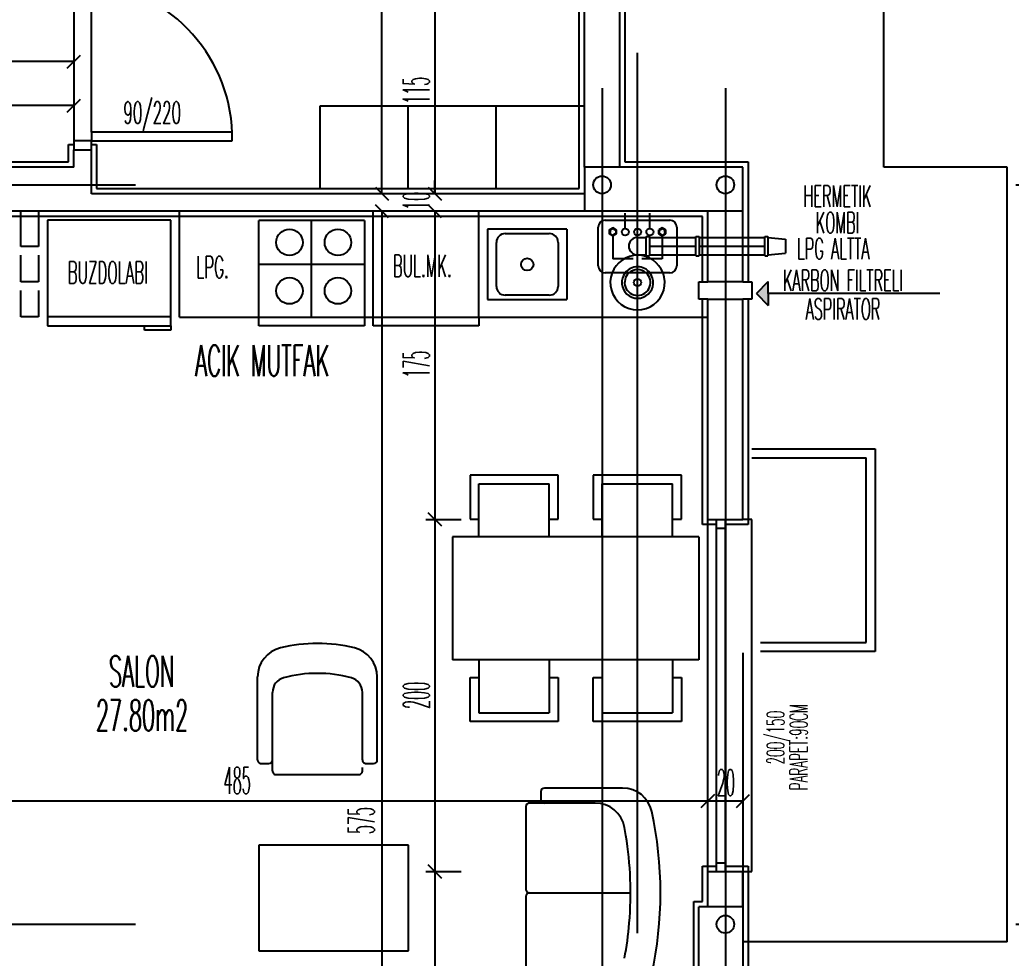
# Model space of a CAD drawing. Extents: x 78 to 306, y -397 to 18.
# Drawn here: x 272.169 to 272.2816, y -396.6994 to -396.5928 of the extents above; entities that cross this region are included whole.
import ezdxf
from ezdxf.enums import TextEntityAlignment as Align

# ---------------------------------------------------------------- set-up
doc = ezdxf.new("R2010")
doc.units = 0
doc.header["$LTSCALE"] = 0.5
doc.header["$MEASUREMENT"] = 0
for name, pattern in [('DASHDOT2', [0.5, 0.25, -0.125, 0, -0.125]), ('DASHED', [0.75, 0.5, -0.25]), ('DOT2', [0.125, 0, -0.125])]:
    doc.linetypes.add(name, pattern=pattern)
doc.layers.get('0').update_dxf_attribs({"linetype": 'CONTINUOUS'})
for name, color, linetype in [('AKS', 5, 'DASHDOT2'), ('ASHADE', 7, 'CONTINUOUS'), ('DUVAR', 6, 'CONTINUOUS'), ('INS.YAKL.', 30, 'CONTINUOUS'), ('IZDUSUM', 2, 'DOT2'), ('KAPI', 1, 'CONTINUOUS'), ('KOLON', 4, 'CONTINUOUS'), ('MERDIVEN', 3, 'CONTINUOUS'), ('OLCU', 31, 'CONTINUOUS'), ('SIVA', 7, 'CONTINUOUS'), ('TARAMA', 8, 'CONTINUOUS'), ('TEFRIS', 11, 'CONTINUOUS')]:
    doc.layers.add(name, color=color, linetype=linetype)
doc.styles.add('ICMEKAN', font='romans.shx', dxfattribs={"width": 0.55, "height": 0.2})
doc.styles.add('OLCU', font='romans.shx', dxfattribs={"width": 0.6, "height": 0.125})
doc.styles.add('OLCUIC', font='ROMANS.SHX', dxfattribs={"width": 0.4, "height": 0.15})

msp = doc.modelspace()

# ---------------------------------------------------------------- hatches: boundary and pattern name
at = {"layer": 'KAPI', "ltscale": 1.4}
msp.add_hatch(color=256, dxfattribs=at).paths.add_polyline_path([(272.2540085187509, -396.6252483122105), (272.2540085187509, -396.6238904243426), (272.2540085187509, -396.6225325364748), (272.2526786918218, -396.6238904243426)])

# ---------------------------------------------------------------- linework, layer by layer
at = {"color": 0, "linetype": 'ByBlock'}
for p, q in [((272.174393941935, -396.5983098737721), (272.175893941935, -396.5968098737721)), ((272.174393941935, -396.6033098737721), (272.175893941935, -396.6018098737721)), ((272.209393941935, -396.6118098737721), (272.210893941935, -396.6133098737721)), ((272.215393941935, -396.6118098737721), (272.216893941935, -396.6133098737721)), ((272.215393941935, -396.6118098737721), (272.216893941935, -396.6133098737721)), ((272.210893941935, -396.6153098737721), (272.209393941935, -396.6138098737721)), ((272.216893941935, -396.6153098737721), (272.215393941935, -396.6138098737721)), ((272.216893941935, -396.6153098737721), (272.215393941935, -396.6138098737721)), ((272.216893941935, -396.6503098737721), (272.215393941935, -396.6488098737721)), ((272.215393941935, -396.6488098737721), (272.216893941935, -396.6503098737721)), ((272.246393941935, -396.6823098737721), (272.247893941935, -396.6808098737721)), ((272.247893941935, -396.6808098737721), (272.246393941935, -396.6823098737721)), ((272.250393941935, -396.6823098737721), (272.251893941935, -396.6808098737721)), ((272.216893941935, -396.6903098737721), (272.215393941935, -396.6888098737721)), ((272.215393941935, -396.6888098737721), (272.216893941935, -396.6903098737721))]:
    msp.add_line(p, q, dxfattribs=at)
at = {"layer": 'AKS'}
for p, q in [((272.2391439419351, -396.3715598737721), (272.2391439419351, -396.8395598737721)), ((272.2351439419351, -396.3755598737721), (272.2351439419351, -396.8355598737721)), ((272.2491439419351, -396.3755598737721), (272.2491439419351, -396.8355598737721)), ((272.0571439419351, -396.6115598737721), (272.3531439419343, -396.6115598737721)), ((272.0571439419351, -396.6955598737721), (272.3531439419343, -396.6955598737721))]:
    msp.add_line(p, q, dxfattribs=at)
at = {"layer": 'ASHADE'}
for centre in [(272.2351439419351, -396.6115598737721), (272.2491439419351, -396.6115598737721), (272.2491439419351, -396.6955598737721)]:
    msp.add_circle(centre, 0.0009999999999999432, dxfattribs=at)
at = {"layer": 'DUVAR'}
for p, q in [((272.2331439419345, -396.6095598737721), (272.2331439419347, -396.5895598737753)), ((272.2371439419346, -396.6095598737721), (272.2371439419347, -396.5895598737753)), ((272.1751439419351, -396.6095598737759), (272.1751439419351, -396.6075598737754)), ((272.1751439419353, -396.6075598737754), (272.1771439419351, -396.6075598737759)), ((272.1771439419351, -396.6125598737759), (272.1771439419351, -396.6075598737759)), ((272.1751439419351, -396.6095598737759), (272.1601439419351, -396.6095598737759)), ((272.2331439419353, -396.6125598737758), (272.1771439419351, -396.6125598737759)), ((272.2331439419353, -396.614559873776), (272.1601439419351, -396.6145598737758)), ((272.2471439419346, -396.6225598737721), (272.2471439419346, -396.6145598737721)), ((272.2511439419346, -396.6225598737721), (272.2511439419346, -396.6145598737721)), ((272.2471439419346, -396.6495598737743), (272.2471439419346, -396.6245598737721)), ((272.2511439419346, -396.6495598737743), (272.2511439419346, -396.6245598737721)), ((272.2471439419346, -396.6495598737743), (272.2511439419346, -396.6495598737743)), ((272.2471439419346, -396.6935598737762), (272.2471439419346, -396.689559873774)), ((272.2471439419346, -396.689559873774), (272.2511439419346, -396.689559873774)), ((272.2511439419346, -396.6935598737762), (272.2511439419346, -396.689559873774))]:
    msp.add_line(p, q, dxfattribs=at)
at = {"layer": 'INS.YAKL.', "linetype": 'DASHED', "ltscale": 0.5}
msp.add_line((272.2511439419359, -396.4397362132731), (272.2511439419335, -396.8975935022804), dxfattribs=at)
at = {"layer": 'IZDUSUM', "ltscale": 0.6}
for p, q in [((272.2671439419346, -396.6095598737757), (272.2671439419345, -396.4715598737766)), ((272.2811439419345, -396.6095598737757), (272.2671439419346, -396.6095598737757)), ((272.2811439419345, -396.6975598737761), (272.2811439419345, -396.6095598737757)), ((272.2091439419325, -396.6265896821254), (272.2091439419325, -396.6145896821254)), ((272.2211439419325, -396.6265896821254), (272.2211439419325, -396.6145896821254)), ((272.2811439419345, -396.6975598737761), (272.2511439419353, -396.6975598737761))]:
    msp.add_line(p, q, dxfattribs=at)
at = {"layer": 'KAPI', "ltscale": 1.4}
for p, q in [((272.1751439419359, -396.5885598737752), (272.1751439419359, -396.6065598737753)), ((272.1771439419358, -396.6055598737752), (272.1771439419357, -396.5885598737753)), ((272.246143941935, -396.6245598737721), (272.246143941935, -396.6225598737721)), ((272.246143941935, -396.6225598737721), (272.247143941935, -396.6225598737721)), ((272.251143941935, -396.6225598737721), (272.252143941935, -396.6225598737721)), ((272.252143941935, -396.6225598737721), (272.252143941935, -396.6245598737721)), ((272.2526786918218, -396.6238904243426), (272.2540085187509, -396.6225325364748)), ((272.2540085187509, -396.6238904243426), (272.2540085187509, -396.6225325364748)), ((272.247143941935, -396.6245598737721), (272.246143941935, -396.6245598737721)), ((272.252143941935, -396.6245598737721), (272.251143941935, -396.6245598737721)), ((272.2526786918218, -396.6238904243426), (272.2540085187509, -396.6252483122105)), ((272.2735183065591, -396.6238904243426), (272.2540085187509, -396.6238904243426)), ((272.2540085187509, -396.6238904243426), (272.2540085187509, -396.6252483122105))]:
    msp.add_line(p, q, dxfattribs=at)
at = {"layer": 'KAPI'}
for p, q in [((272.1931439419358, -396.6055598737752), (272.1771439419358, -396.6055598737752)), ((272.1771439419358, -396.6055598737752), (272.1771439419358, -396.6065598737753)), ((272.1771439419358, -396.6065598737753), (272.1751439419359, -396.6065598737753)), ((272.1751439419359, -396.6065598737753), (272.1751439419359, -396.6075598737751)), ((272.1771439419358, -396.6065598737753), (272.1931439419358, -396.6065598737753)), ((272.1771439419358, -396.6075598737751), (272.1771439419358, -396.6065598737753)), ((272.251143941935, -396.6225598737721), (272.247143941935, -396.6225598737721)), ((272.247143941935, -396.6245598737721), (272.251143941935, -396.6245598737721)), ((272.2471439419346, -396.689559873774), (272.2471439419346, -396.6495598737743)), ((272.2481439419346, -396.689559873774), (272.2481439419346, -396.6495598737743)), ((272.2491439419347, -396.689559873774), (272.2491439419347, -396.6495598737743)), ((272.2521439419344, -396.6495598737743), (272.2511439419346, -396.6495598737743)), ((272.2521439419344, -396.689559873774), (272.2521439419344, -396.6495598737743)), ((272.2481439419346, -396.6505598737743), (272.2491439419347, -396.6505598737743)), ((272.2481439419346, -396.6885598737742), (272.2491439419347, -396.6885598737742)), ((272.2511439419346, -396.689559873774), (272.2521439419344, -396.689559873774))]:
    msp.add_line(p, q, dxfattribs=at)
msp.add_arc((272.1753323190387, -396.6062813163504), 0.01781380095500225, 359.1040196675771, 84.16305900557327, dxfattribs=at)
at = {"layer": 'KOLON'}
for p, q in [((272.2511439419351, -396.6095598737813), (272.2331439419351, -396.6095598737813)), ((272.2331439419351, -396.6095598737813), (272.2331439419351, -396.6145598737813)), ((272.2511439419351, -396.6145598737813), (272.2511439419351, -396.6095598737813)), ((272.2511439419351, -396.6145598737813), (272.2331439419351, -396.6145598737813)), ((272.2461439419382, -396.7275598737813), (272.2461439419371, -396.6935598737854)), ((272.2511439419351, -396.6935598737813), (272.2461439419351, -396.6935598737813)), ((272.2511439419351, -396.6935598737813), (272.2511439419351, -396.7275598737813))]:
    msp.add_line(p, q, dxfattribs=at)
at = {"layer": 'MERDIVEN'}
for p, q in [((272.1691439419345, -396.6185598737721), (272.1691439419345, -396.6145598737721)), ((272.1711439419345, -396.6145598737721), (272.1711439419345, -396.6185598737721)), ((272.1711439419345, -396.6185598737721), (272.1691439419345, -396.6185598737721)), ((272.1691439419345, -396.6225598737721), (272.1691439419345, -396.6195598737721)), ((272.1711439419345, -396.6195598737721), (272.1711439419345, -396.6225598737721)), ((272.1711439419345, -396.6225598737721), (272.1691439419345, -396.6225598737721)), ((272.1691439419345, -396.6265598737721), (272.1691439419345, -396.6235598737721)), ((272.1711439419345, -396.6235598737721), (272.1711439419345, -396.6265598737721)), ((272.1711439419345, -396.6265598737721), (272.1691439419345, -396.6265598737721))]:
    msp.add_line(p, q, dxfattribs=at)
at = {"layer": 'OLCU', "ltscale": 1.4}
for p, q in [((272.210143941935, -396.6125598737721), (272.210143941935, -396.5315598737721)), ((272.216143941935, -396.5895598737721), (272.216143941935, -396.6125598737721)), ((272.175143941935, -396.5975598737721), (272.103143941935, -396.5975598737721)), ((272.175143941935, -396.6025598737721), (272.146143941935, -396.6025598737721)), ((272.216143941935, -396.6125598737721), (272.216143941935, -396.6110598737721)), ((272.210143941935, -396.6145598737721), (272.210143941935, -396.7295598737721)), ((272.216143941935, -396.6145598737721), (272.216143941935, -396.6495598737721)), ((272.216143941935, -396.6145598737721), (272.216143941935, -396.6160598737721)), ((272.215143941935, -396.6495598737721), (272.219143941935, -396.6495598737721)), ((272.216143941935, -396.6495598737721), (272.216143941935, -396.6895598737721)), ((272.247143941935, -396.6815598737721), (272.150143941935, -396.6815598737721)), ((272.251143941935, -396.6815598737721), (272.247143941935, -396.6815598737721)), ((272.215143941935, -396.6895598737721), (272.219143941935, -396.6895598737721)), ((272.216143941935, -396.6895598737721), (272.216143941935, -396.7295598737721))]:
    msp.add_line(p, q, dxfattribs=at)
at = {"layer": 'SIVA', "ltscale": 1.4}
for p, q in [((272.2325439419351, -396.6095598737813), (272.2325439419347, -396.5889598737754)), ((272.2377439419347, -396.5889598737754), (272.2377439419346, -396.6089598737813)), ((272.1745439419352, -396.6089598737761), (272.1745439419352, -396.6069598737752)), ((272.1745439419352, -396.6069598737752), (272.1751439419359, -396.6069598737753)), ((272.1771439419358, -396.6069598737759), (272.1777439419351, -396.6069598737761)), ((272.1777439419351, -396.6069598737761), (272.1777439419351, -396.6119598737759)), ((272.1601439419351, -396.6089598737813), (272.1745439419352, -396.6089598737761)), ((272.2377439419346, -396.6089598737813), (272.2517439419351, -396.6089598737813)), ((272.2517439419351, -396.6089598737813), (272.2517439419351, -396.6145598737813)), ((272.2325439419351, -396.6119598737758), (272.2325439419351, -396.6095598737813)), ((272.1777439419351, -396.6119598737759), (272.2325439419351, -396.6119598737758)), ((272.2517439419351, -396.6145598737813), (272.2517439419346, -396.6225598737721)), ((272.2331439419351, -396.6151598737813), (272.1601439419351, -396.6151598737758)), ((272.2465439419346, -396.6151598737813), (272.2331439419351, -396.6151598737813)), ((272.246543941935, -396.620559873772), (272.2465439419346, -396.6151598737813)), ((272.2465439419348, -396.6225598737721), (272.246543941935, -396.620559873772)), ((272.2465439419346, -396.6501598737743), (272.2465439419346, -396.6245598737721)), ((272.2517439419349, -396.6245598737721), (272.251743941935, -396.625559873772)), ((272.251743941935, -396.625559873772), (272.2517439419345, -396.6501598737743)), ((272.2481439419346, -396.6501598737743), (272.2465439419346, -396.6501598737743)), ((272.2517439419345, -396.6501598737743), (272.2491439419347, -396.6501598737743)), ((272.2465439419346, -396.6929598737813), (272.2465439419346, -396.688959873774)), ((272.2465439419346, -396.688959873774), (272.2481439419346, -396.688959873774)), ((272.2491439419347, -396.688959873774), (272.2517439419345, -396.688959873774)), ((272.2517439419345, -396.688959873774), (272.2517439419345, -396.6935598737762)), ((272.2455439419382, -396.7281598737813), (272.2455439419371, -396.6929598737813)), ((272.2455439419371, -396.6929598737813), (272.2465439419346, -396.6929598737813)), ((272.2517439419345, -396.6935598737762), (272.2517439419351, -396.7275598737813))]:
    msp.add_line(p, q, dxfattribs=at)
at = {"layer": 'TARAMA'}
for p, q in [((272.2521439419353, -396.6415598737721), (272.2661439419353, -396.6415598737721)), ((272.2661439419353, -396.6415598737721), (272.2661439419353, -396.6645598737721)), ((272.2521439419353, -396.6425598737767), (272.2651439419346, -396.6425598737767)), ((272.2651439419346, -396.6635598737767), (272.2651439419346, -396.6425598737767)), ((272.2531439419353, -396.6635598737767), (272.2651439419346, -396.6635598737767)), ((272.2661439419353, -396.6645598737721), (272.2531439419353, -396.6645598737721))]:
    msp.add_line(p, q, dxfattribs=at)
at = {"layer": 'TEFRIS'}
for p, q in [((272.2031141335796, -396.6120896821229), (272.2031141335796, -396.6025896821248)), ((272.2031141335796, -396.6025896821245), (272.2331141335803, -396.6025896821246)), ((272.2131141335798, -396.6120896821232), (272.2131141335798, -396.6025896821251)), ((272.2231141335798, -396.6120896821232), (272.2231141335798, -396.6025896821251)), ((272.1871439419345, -396.6265896821259), (272.1871439419345, -396.6145598737721)), ((272.1861737502891, -396.6155598737727), (272.1721737502888, -396.6155598737727)), ((272.1721737502888, -396.6155598737727), (272.1721737502888, -396.6275598737726)), ((272.1861737502891, -396.6275598737726), (272.1861737502891, -396.6155598737727)), ((272.2021439419327, -396.6265896821246), (272.2021439419327, -396.6155896821243)), ((272.2081439419331, -396.6155896821243), (272.2081439419331, -396.6265896821241)), ((272.2311439419375, -396.6165896821254), (272.2221439419325, -396.6165896821254)), ((272.2221439419325, -396.6165896821254), (272.2221439419325, -396.6245896821254)), ((272.2311439419375, -396.6165896821254), (272.2311439419375, -396.6245896821254)), ((272.224143941935, -396.6170896821254), (272.229143941935, -396.6170896821254)), ((272.2231439419352, -396.6230896821255), (272.2231439419352, -396.6180896821255)), ((272.2301439419351, -396.6180896821255), (272.2301439419351, -396.6230896821255)), ((272.2081439419331, -396.6205896821243), (272.196143941933, -396.6205896821243)), ((272.2221439419325, -396.6245896821254), (272.2311439419375, -396.6245896821254)), ((272.229143941935, -396.6240896821253), (272.224143941935, -396.6240896821253)), ((272.1861737502865, -396.6265598737734), (272.1721737502865, -396.6265598737734)), ((272.1871439419345, -396.6265896821259), (272.2471439419345, -396.6265896821255)), ((272.2081439419331, -396.6265896821241), (272.2081439419331, -396.6275896821241)), ((272.2091439419348, -396.6275896821265), (272.2091439419348, -396.6265896821264)), ((272.2211439419349, -396.6265896821264), (272.2211439419349, -396.6275896821265)), ((272.1721737502888, -396.6275598737726), (272.1861737502891, -396.6275598737726)), ((272.1831737502889, -396.6280598737727), (272.1831737502889, -396.6275598737726)), ((272.186173750289, -396.6280598737727), (272.1831737502889, -396.6280598737727)), ((272.186173750289, -396.6275598737726), (272.186173750289, -396.6280598737727)), ((272.2211439419349, -396.6275896821265), (272.2091439419348, -396.6275896821265)), ((272.2301439419373, -396.6445300654219), (272.220143941937, -396.6445300654219)), ((272.220143941937, -396.6445300654219), (272.220143941937, -396.649530065422)), ((272.2301439419373, -396.649530065422), (272.2301439419373, -396.6445300654219)), ((272.2441439419373, -396.6445300654219), (272.234143941937, -396.6445300654219)), ((272.234143941937, -396.6445300654219), (272.234143941937, -396.649530065422)), ((272.2441439419373, -396.649530065422), (272.2441439419373, -396.6445300654219)), ((272.221143941937, -396.651530065422), (272.221143941937, -396.645530065422)), ((272.221143941937, -396.645530065422), (272.2291439419373, -396.645530065422)), ((272.2291439419373, -396.651530065422), (272.2291439419373, -396.645530065422)), ((272.2351439419371, -396.651530065422), (272.2351439419371, -396.645530065422)), ((272.2351439419371, -396.645530065422), (272.2431439419373, -396.645530065422)), ((272.2431439419373, -396.651530065422), (272.2431439419373, -396.645530065422)), ((272.220143941937, -396.649530065422), (272.221143941937, -396.649530065422)), ((272.2291439419373, -396.649530065422), (272.2301439419373, -396.649530065422)), ((272.234143941937, -396.649530065422), (272.2351439419371, -396.649530065422)), ((272.2431439419373, -396.649530065422), (272.2441439419373, -396.649530065422)), ((272.2461439419378, -396.6515300654224), (272.2181439419371, -396.6515300654224)), ((272.2181439419371, -396.6515300654224), (272.2181439419371, -396.6655300654224)), ((272.2461439419378, -396.6515300654224), (272.246143941938, -396.6655300654221)), ((272.246143941938, -396.6655300654221), (272.2181439419371, -396.6655300654224)), ((272.221143941937, -396.6655300654224), (272.221143941937, -396.6715300654225)), ((272.2291439419373, -396.6655300654224), (272.2291439419373, -396.6715300654225)), ((272.2351439419371, -396.6655300654224), (272.2351439419371, -396.6715300654225)), ((272.2431439419373, -396.6655300654224), (272.2431439419373, -396.6715300654225)), ((272.1960189419353, -396.6768791477233), (272.1960189419357, -396.6674548580302)), ((272.209618941935, -396.6768791477236), (272.2096189419354, -396.6674548580308)), ((272.220143941937, -396.6675300654225), (272.221143941937, -396.6675300654225)), ((272.220143941937, -396.6725300654225), (272.220143941937, -396.6675300654225)), ((272.2291439419373, -396.6675300654225), (272.2301439419373, -396.6675300654225)), ((272.2301439419373, -396.6675300654225), (272.2301439419373, -396.6725300654225)), ((272.234143941937, -396.6675300654225), (272.2351439419371, -396.6675300654225)), ((272.234143941937, -396.6725300654225), (272.234143941937, -396.6675300654225)), ((272.2431439419373, -396.6675300654225), (272.2441439419373, -396.6675300654225)), ((272.2441439419373, -396.6675300654225), (272.2441439419373, -396.6725300654225)), ((272.1977189419353, -396.6692615761494), (272.1977189419355, -396.6692098737763)), ((272.197718941935, -396.6768791477232), (272.1977189419353, -396.6692615761494)), ((272.2079189419355, -396.6692615761497), (272.2079189419356, -396.6692098737766)), ((272.2079189419351, -396.6768791477235), (272.2079189419355, -396.6692615761497)), ((272.221143941937, -396.6715300654225), (272.2291439419373, -396.6715300654225)), ((272.2351439419371, -396.6715300654225), (272.2431439419373, -396.6715300654225)), ((272.2301439419373, -396.6725300654225), (272.220143941937, -396.6725300654225)), ((272.2441439419373, -396.6725300654225), (272.234143941937, -396.6725300654225)), ((272.1964439419352, -396.6773041477233), (272.1972939419352, -396.6773041477232)), ((272.1977189419352, -396.6781348737761), (272.197718941935, -396.6768791477232)), ((272.2079189419354, -396.6781348737763), (272.2079189419352, -396.6777291477235)), ((272.208343941935, -396.6773041477235), (272.2091939419349, -396.6773041477237)), ((272.1981439419353, -396.6785598737762), (272.2074939419352, -396.6785598737765)), ((272.2281755619273, -396.6805063694011), (272.2281755619273, -396.6813563694013)), ((272.2374739404149, -396.6800813694013), (272.2286005619271, -396.6800813694013)), ((272.2264755619272, -396.6822063694012), (272.2264755619272, -396.6915563624617)), ((272.2286005619271, -396.6817813694012), (272.2269005619273, -396.6817813694012)), ((272.2343502211529, -396.6817813694012), (272.2286005619271, -396.6817813694012)), ((272.2131439419398, -396.6865598737716), (272.1961439419397, -396.6865598737716)), ((272.1961439419397, -396.6865598737716), (272.1961439419397, -396.6985598737718)), ((272.2131439419398, -396.6985598737718), (272.2131439419398, -396.6865598737716)), ((272.2269005549878, -396.6919813624618), (272.2383755020251, -396.6919811750969)), ((272.2264755619272, -396.692406362462), (272.2264755619272, -396.7017563694012)), ((272.2264755758062, -396.6928313694012), (272.2264755619272, -396.6928313694012)), ((272.1961439419397, -396.6985598737718), (272.2131439419398, -396.6985598737718))]:
    msp.add_line(p, q, dxfattribs=at)
at = {"layer": 'TEFRIS', "linetype": 'Continuous'}
for p, q in [((272.1961439419333, -396.6265896821241), (272.1961439419333, -396.6155896821243)), ((272.2081439419331, -396.6155896821241), (272.1961439419333, -396.6155896821241)), ((272.1961439419333, -396.6275896821241), (272.1961439419333, -396.6265896821241)), ((272.2081439419331, -396.6275896821241), (272.1961439419333, -396.6275896821241))]:
    msp.add_line(p, q, dxfattribs=at)
at = {"layer": 'TEFRIS', "ltscale": 1.4}
for p, q in [((272.2355054522993, -396.6155800228547), (272.2428374922939, -396.6155800228547)), ((272.2377714992984, -396.6165034454973), (272.2377714992984, -396.6147798757564)), ((272.2405714452947, -396.6165034454973), (272.2405714452947, -396.6147798757564)), ((272.2347054522993, -396.620759873772), (272.2347054522993, -396.6163800228547)), ((272.2359874182928, -396.61667878536), (272.2363714182928, -396.6164570828566)), ((272.2359874182928, -396.6171221903668), (272.2359874182928, -396.61667878536)), ((272.2359874452947, -396.61667878536), (272.2363714452947, -396.6164570828566)), ((272.2359874452947, -396.6171221903668), (272.2359874452947, -396.61667878536)), ((272.2360258182928, -396.6167009556104, 0.000672000000000014), (272.2363714182928, -396.6165014233574, 0.0006720000000000197)), ((272.2360642182928, -396.6169004878634, 0.0006720000000000026), (272.2360258182928, -396.6167009556104, 0.0006720000000000026)), ((272.2360258182928, -396.6171000201164, 0.0006720000000000026), (272.2360642182928, -396.6169004878634, 0.0006720000000000026)), ((272.2360258452947, -396.6167009556104, 0.000672000000000014), (272.2363714452947, -396.6165014233574, 0.0006720000000000197)), ((272.2360642452947, -396.6169004878634, 0.0006720000000000026), (272.2360258452947, -396.6167009556104, 0.0006720000000000026)), ((272.2360258452947, -396.6171000201164, 0.0006720000000000026), (272.2360642452947, -396.6169004878634, 0.0006720000000000026)), ((272.2363714182928, -396.6164570828566), (272.2367554182928, -396.61667878536)), ((272.2363714182928, -396.6165014233574, 0.0006720000000000026), (272.2365250182928, -396.6166344448594, 0.0006720000000000026)), ((272.2363714452947, -396.6164570828566), (272.2367554452947, -396.61667878536)), ((272.2363714452947, -396.6165014233574, 0.0006720000000000026), (272.2365250452947, -396.6166344448594, 0.0006720000000000026)), ((272.2365250182928, -396.6166344448594, 0.0006720000000000026), (272.2367170182928, -396.6167009556104, 0.0006720000000000026)), ((272.2365250452947, -396.6166344448594, 0.0006720000000000026), (272.2367170452947, -396.6167009556104, 0.0006720000000000026)), ((272.2367554182928, -396.61667878536), (272.2367554182928, -396.6171221903668)), ((272.2367554452947, -396.61667878536), (272.2367554452947, -396.6171221903668)), ((272.2391714452947, -396.6226571985184), (272.2391714452947, -396.6169004878634)), ((272.2419714452947, -396.6164570828566), (272.2415874452947, -396.61667878536)), ((272.2415874452947, -396.61667878536), (272.2415874452947, -396.6171221903668)), ((272.2419714722966, -396.6164570828566), (272.2415874722966, -396.61667878536)), ((272.2415874722966, -396.61667878536), (272.2415874722966, -396.6171221903668)), ((272.2418178452947, -396.6166344448594, 0.0006720000000000026), (272.2416258452947, -396.6167009556104, 0.0006720000000000026)), ((272.2418178722966, -396.6166344448594, 0.0006720000000000026), (272.2416258722966, -396.6167009556104, 0.0006720000000000026)), ((272.2419714452947, -396.6165014233574, 0.0006720000000000026), (272.2418178452947, -396.6166344448594, 0.0006720000000000026)), ((272.2419714722966, -396.6165014233574, 0.0006720000000000026), (272.2418178722966, -396.6166344448594, 0.0006720000000000026)), ((272.2423554452947, -396.61667878536), (272.2419714452947, -396.6164570828566)), ((272.2423170452947, -396.6167009556104, 0.000672000000000014), (272.2419714452947, -396.6165014233574, 0.0006720000000000197)), ((272.2423554722966, -396.61667878536), (272.2419714722966, -396.6164570828566)), ((272.2423170722966, -396.6167009556104, 0.000672000000000014), (272.2419714722966, -396.6165014233574, 0.0006720000000000197)), ((272.2422786452947, -396.6169004878634, 0.0006720000000000026), (272.2423170452947, -396.6167009556104, 0.0006720000000000026)), ((272.2423170452947, -396.6171000201164, 0.0006720000000000026), (272.2422786452947, -396.6169004878634, 0.0006720000000000026)), ((272.2422786722966, -396.6169004878634, 0.0006720000000000026), (272.2423170722966, -396.6167009556104, 0.0006720000000000026)), ((272.2423170722966, -396.6171000201164, 0.0006720000000000026), (272.2422786722966, -396.6169004878634, 0.0006720000000000026)), ((272.2423554452947, -396.6171221903668), (272.2423554452947, -396.61667878536)), ((272.2423554722966, -396.6171221903668), (272.2423554722966, -396.61667878536)), ((272.2436374922939, -396.6163800228547), (272.2436374922939, -396.620759873772)), ((272.2363714182928, -396.6173438928701), (272.2359874182928, -396.6171221903668)), ((272.2363714452947, -396.6173438928701), (272.2359874452947, -396.6171221903668)), ((272.2363714182928, -396.6172995523694, 0.0006720000000000197), (272.2360258182928, -396.6171000201164, 0.000672000000000014)), ((272.2363714452947, -396.6172995523694, 0.0006720000000000197), (272.2360258452947, -396.6171000201164, 0.000672000000000014)), ((272.2367554182928, -396.6171221903668), (272.2363714182928, -396.6173438928701)), ((272.2365250182928, -396.6171665308674, 0.0006720000000000026), (272.2363714182928, -396.6172995523694, 0.0006720000000000026)), ((272.2363714317938, -396.6173439006649), (272.2363714317938, -396.6199614330148)), ((272.2367554452947, -396.6171221903668), (272.2363714452947, -396.6173438928701)), ((272.2365250452947, -396.6171665308674, 0.0006720000000000026), (272.2363714452947, -396.6172995523694, 0.0006720000000000026)), ((272.2367170182928, -396.6171000201164, 0.0006720000000000026), (272.2365250182928, -396.6171665308674, 0.0006720000000000026)), ((272.2367170452947, -396.6171000201164, 0.0006720000000000026), (272.2365250452947, -396.6171665308674, 0.0006720000000000026)), ((272.2391714354376, -396.6175274128161), (272.2401666249407, -396.6175274128161)), ((272.2401666249407, -396.6196111304054), (272.2401666249407, -396.617427412816)), ((272.2401666249407, -396.617427412816), (272.2405398005139, -396.617427412816)), ((272.2405398005139, -396.617427412816), (272.2405398005139, -396.6196111304055)), ((272.2405398005139, -396.6175274128161), (272.2457913394049, -396.6175274128161)), ((272.2415874452947, -396.6171221903668), (272.2419714452947, -396.6173438928701)), ((272.2415874722966, -396.6171221903668), (272.2419714722966, -396.6173438928701)), ((272.2416258452947, -396.6171000201164, 0.0006720000000000026), (272.2418178452947, -396.6171665308674, 0.0006720000000000026)), ((272.2416258722966, -396.6171000201164, 0.0006720000000000026), (272.2418178722966, -396.6171665308674, 0.0006720000000000026)), ((272.2418178452947, -396.6171665308674, 0.0006720000000000026), (272.2419714452947, -396.6172995523694, 0.0006720000000000026)), ((272.2418178722966, -396.6171665308674, 0.0006720000000000026), (272.2419714722966, -396.6172995523694, 0.0006720000000000026)), ((272.2419714452947, -396.6172995523694, 0.0006720000000000197), (272.2423170452947, -396.6171000201164, 0.000672000000000014)), ((272.2419714452947, -396.6173438928701), (272.2423554452947, -396.6171221903668)), ((272.2419714587956, -396.6173439006649), (272.2419714587956, -396.6199614330148)), ((272.2419714722966, -396.6172995523694, 0.0006720000000000197), (272.2423170722966, -396.6171000201164, 0.000672000000000014)), ((272.2419714722966, -396.6173438928701), (272.2423554722966, -396.6171221903668)), ((272.2457913394049, -396.6196111304054), (272.2457913394049, -396.617427412816)), ((272.2457913394049, -396.617427412816), (272.2461645149781, -396.617427412816)), ((272.2461645149781, -396.617427412816), (272.2461645149781, -396.6196111304055)), ((272.2461645149781, -396.6175274128161), (272.2536117361767, -396.6175274128161)), ((272.2536117361767, -396.6196111304055), (272.2536117361767, -396.617427412816)), ((272.2536117361767, -396.617427412816), (272.2539849117499, -396.617427412816)), ((272.2539849117499, -396.617427412816), (272.2539849117499, -396.6196111304055)), ((272.2539849117499, -396.6175274128161), (272.2559849117499, -396.6177274128161)), ((272.2559849117499, -396.6177274128161), (272.2559849117499, -396.6193111304055)), ((272.2405398005139, -396.6185192716107), (272.2457913394049, -396.6185192716107)), ((272.2461645149781, -396.6185192716108), (272.2536117361767, -396.6185192716107)), ((272.2386714452947, -396.6199614330148), (272.2363714317938, -396.6199614330148)), ((272.2391714452947, -396.6195111304055), (272.2401666249407, -396.6195111304055)), ((272.2419714587956, -396.6199614330148), (272.2396714452947, -396.6199614330148)), ((272.2401666249407, -396.6196111304054), (272.2405398005139, -396.6196111304055)), ((272.2405398005139, -396.6195111304055), (272.2457913394049, -396.6195111304055)), ((272.2457913394049, -396.6196111304054), (272.2461645149781, -396.6196111304055)), ((272.2461645149781, -396.6195111304055), (272.2536117361767, -396.6195111304055)), ((272.2536117361767, -396.6196111304055), (272.2539849117499, -396.6196111304055)), ((272.2539849117499, -396.6195111304055), (272.2559849117499, -396.6193111304055)), ((272.2428374922939, -396.6215598737721), (272.2355053982956, -396.6215598737721))]:
    msp.add_line(p, q, dxfattribs=at)
at = {"layer": 'TEFRIS'}
for centre, radius in [((272.199643941933, -396.618089682124), 0.001499999999999773), ((272.2051439419332, -396.618089682124), 0.001500000000000057), ((272.226643941935, -396.6205896821252), 0.0006999999999999432), ((272.199643941933, -396.6235896821242), 0.001499999999999773), ((272.2051439419332, -396.6235896821242), 0.001500000000000057)]:
    msp.add_circle(centre, radius, dxfattribs=at)
at = {"layer": 'TEFRIS', "ltscale": 1.4}
for centre, radius in [((272.2377714452947, -396.6169004878634), 0.0003970423660735832), ((272.2391714452947, -396.6169004878634), 0.0003970423660735832), ((272.2405714452947, -396.6169004878634), 0.0003970423660735832), ((272.2391714452947, -396.6226571985184), 0.0004132706100650015)]:
    msp.add_circle(centre, radius, dxfattribs=at)
for centre, radius, start, end in [((272.2355054522993, -396.6163800228547), 0.0007999999999999999, 90, 180), ((272.2428374922939, -396.6163800228547), 0.0007999999999999999, 0, 90), ((272.2391714452947, -396.6185192716107), 0.000991858794723521, 90, 270), ((272.2391714452947, -396.6226571985184), 0.003097182708339177, 20.75040889810534, 159.2495911018947), ((272.2355054522993, -396.620759873772), 0.0007999999999999999, 180, 270), ((272.2391714452947, -396.6226571985184), 0.001786545504696572, 37.89497196534113, 142.1050280346589), ((272.2391714452947, -396.6226571985184), 0.001466243947734451, 48.45125018306421, 131.5487498169358), ((272.2428374922939, -396.620759873772), 0.0007999999999999999, 270, 0), ((272.2391714452947, -396.6226571985184), 0.003097182708339177, 159.2495909414504, 20.75040905854965), ((272.2391714452947, -396.6226571985184), 0.001786545504696572, 142.1050269820603, 37.89497301793968), ((272.2391714452947, -396.6226571985184), 0.001466243947734451, 131.5487483356249, 48.45125166437508)]:
    msp.add_arc(centre, radius, start, end, dxfattribs=at)
at = {"layer": 'TEFRIS'}
for centre, radius, start, end in [((272.224143941935, -396.6180896821252), 0.001, 90, 180), ((272.229143941935, -396.6180896821252), 0.001, 0, 90), ((272.224143941935, -396.6230896821252), 0.001, 180, 270), ((272.229143941935, -396.6230896821252), 0.001, 270, 0), ((272.1994189419353, -396.6674548580302), 0.0034, 103.4998724299606, 179.9999999982087), ((272.2028189419348, -396.6816170161582), 0.0179645708089645, 76.50012756684079, 103.4998724299606), ((272.2062189419354, -396.6674548580303), 0.0034, 359.9999999982087, 76.50012756684079), ((272.1994189419352, -396.669209873776), 0.0017, 105.3248730360957, 179.9999999982087), ((272.2028189419348, -396.6816170161582), 0.0145645708089645, 74.67512696117626, 105.3248730360957), ((272.2062189419352, -396.6692098737763), 0.0017, 359.9999999982087, 74.67512696117626), ((272.1964439419351, -396.6768791477228), 0.000425, 179.9999999982087, 269.9999999982087), ((272.1972939419352, -396.6768791477231), 0.000425, 269.9999999982087, 359.9999999982087), ((272.208343941935, -396.6768791477234), 0.000425, 179.9999999982087, 269.9999999982087), ((272.2091939419348, -396.6768791477231), 0.000425, 269.9999999982087, 359.9999999982087), ((272.1981439419351, -396.6781348737759), 0.000425, 179.9999999982087, 269.9999999982087), ((272.207493941935, -396.6781348737762), 0.000425, 269.9999999982087, 359.9999999982087), ((272.2286005619271, -396.6805063694017), 0.000425, 90, 180), ((272.2374739404149, -396.6834813694019), 0.0034, 12.32021741479504, 90), ((272.2269005619273, -396.6822063694019), 0.000425, 90, 180), ((272.2286005619271, -396.6813563694019), 0.000425, 180, 270), ((272.2343502211529, -396.6851813694017), 0.0034, 10.66140475780165, 90), ((272.2269005619273, -396.6915563624623), 0.000425, 180, 270.0009355358653), ((272.2269005619273, -396.6924063624625), 0.000425, 90.00093553586524, 180)]:
    msp.add_arc(centre, radius, start, end, dxfattribs=at)
msp.add_ellipse((272.2233507280472, -396.6919813694013), major_axis=(7.924786023031736e-17, 0.02867030817777018), ratio=0.6426451283946741, start_param=4.384782178413722, end_param=5.039995782355666, dxfattribs=at)
msp.add_open_spline([(272.2376916007772, -396.6994100073303), (272.237936511759, -396.6981082398092), (272.2381175738437, -396.6967725354762), (272.2383706307366, -396.6937674475258), (272.2384091996598, -396.692090310292), (272.2382830052649, -396.6887572907328), (272.2381182391526, -396.6871014930934), (272.2378048918828, -396.6851757872794), (272.2377500291545, -396.6848631033645), (272.2376915291329, -396.6845523535181)], degree=3, knots=[1.285920119594737, 1.285920119594737, 1.285920119594737, 1.285920119594737, 1.440502931293953, 1.440502931293953, 1.629643993806033, 1.629643993806033, 1.818785056318113, 1.818785056318113, 1.855687639265202, 1.855687639265202, 1.855687639265202, 1.855687639265202], dxfattribs=at)
at = {"layer": 'TEFRIS', "ltscale": 1.4}
for points, invisible_edges in [([(272.2360642182928, -396.6169004878634, 0.000672000000000014), (272.2359874182928, -396.61667878536), (272.2360258182928, -396.6167009556104, 0.000672000000000014), (272.2360642182928, -396.6169004878634, 0.000672000000000014)], 1), ([(272.2360642452947, -396.6169004878634, 0.000672000000000014), (272.2359874452947, -396.61667878536), (272.2360258452947, -396.6167009556104, 0.000672000000000014), (272.2360642452947, -396.6169004878634, 0.000672000000000014)], 1), ([(272.2359874452947, -396.6171221903668), (272.2360258452947, -396.6171000201164, 0.000672000000000014), (272.2360642452947, -396.6169004878634, 0.000672000000000014), (272.2359874452947, -396.61667878536)], 4), ([(272.2360258182928, -396.6167009556104, 0.000672000000000014), (272.2363714182928, -396.6169004878634, 0.0007104000000000098), (272.2363714182928, -396.6165014233574, 0.000672000000000014)], 3), ([(272.2360258182928, -396.6167009556104, 0.000672000000000014), (272.2363714182928, -396.6169004878634, 0.0007104000000000098), (272.2360642182928, -396.6169004878634, 0.000672000000000014)], 3), ([(272.2360258182928, -396.6171000201164, 0.000672000000000014), (272.2363714182928, -396.6172995523694, 0.000672000000000014), (272.2363714182928, -396.6169004878634, 0.0007104000000000098)], 10), ([(272.2360642182928, -396.6169004878634, 0.000672000000000014), (272.2360258182928, -396.6171000201164, 0.000672000000000014), (272.2363714182928, -396.6169004878634, 0.0007104000000000098)], 10), ([(272.2360258452947, -396.6167009556104, 0.000672000000000014), (272.2363714452947, -396.6169004878634, 0.0007104000000000098), (272.2363714452947, -396.6165014233574, 0.000672000000000014)], 3), ([(272.2360258452947, -396.6167009556104, 0.000672000000000014), (272.2363714452947, -396.6169004878634, 0.0007104000000000098), (272.2360642452947, -396.6169004878634, 0.000672000000000014)], 3), ([(272.2360258452947, -396.6171000201164, 0.000672000000000014), (272.2363714452947, -396.6172995523694, 0.000672000000000014), (272.2363714452947, -396.6169004878634, 0.0007104000000000098)], 10), ([(272.2360642452947, -396.6169004878634, 0.000672000000000014), (272.2360258452947, -396.6171000201164, 0.000672000000000014), (272.2363714452947, -396.6169004878634, 0.0007104000000000098)], 10), ([(272.2363714182928, -396.6169004878634, 0.0007104000000000098), (272.2363714182928, -396.6165014233574, 0.000672000000000014), (272.2365250182928, -396.6166344448594, 0.000672000000000014)], 9), ([(272.2365250182928, -396.6166344448594, 0.000672000000000014), (272.2367170182928, -396.6167009556104, 0.000672000000000014), (272.2363714182928, -396.6169004878634, 0.0007104000000000098)], 10), ([(272.2367170182928, -396.6167009556104, 0.000672000000000014), (272.2367170182928, -396.6171000201164, 0.000672000000000014), (272.2363714182928, -396.6169004878634, 0.0007104000000000098)], 10), ([(272.2363714182928, -396.6169004878634, 0.0007104000000000098), (272.2365250182928, -396.6171665308674, 0.000672000000000014), (272.2367170182928, -396.6171000201164, 0.000672000000000014)], 9), ([(272.2363714182928, -396.6169004878634, 0.0007104000000000098), (272.2363714182928, -396.6172995523694, 0.000672000000000014), (272.2365250182928, -396.6171665308674, 0.000672000000000014), (272.2363714182928, -396.6169004878634, 0.0007104000000000098)], 5), ([(272.2363714452947, -396.6164570828566), (272.2363714452947, -396.6165014233574, 0.000672000000000014), (272.2365250452947, -396.6166344448594, 0.000672000000000014), (272.2365634452947, -396.6165679341083)], 4), ([(272.2363714452947, -396.6169004878634, 0.0007104000000000098), (272.2363714452947, -396.6165014233574, 0.000672000000000014), (272.2365250452947, -396.6166344448594, 0.000672000000000014)], 9), ([(272.2365250452947, -396.6166344448594, 0.000672000000000014), (272.2367170452947, -396.6167009556104, 0.000672000000000014), (272.2363714452947, -396.6169004878634, 0.0007104000000000098)], 10), ([(272.2367170452947, -396.6167009556104, 0.000672000000000014), (272.2367170452947, -396.6171000201164, 0.000672000000000014), (272.2363714452947, -396.6169004878634, 0.0007104000000000098)], 10), ([(272.2363714452947, -396.6169004878634, 0.0007104000000000098), (272.2365250452947, -396.6171665308674, 0.000672000000000014), (272.2367170452947, -396.6171000201164, 0.000672000000000014)], 9), ([(272.2363714452947, -396.6169004878634, 0.0007104000000000098), (272.2363714452947, -396.6172995523694, 0.000672000000000014), (272.2365250452947, -396.6171665308674, 0.000672000000000014), (272.2363714452947, -396.6169004878634, 0.0007104000000000098)], 5), ([(272.2365250182928, -396.6166344448594, 0.000672000000000014), (272.2365634182928, -396.6165679341083), (272.2367554182928, -396.61667878536), (272.2367170182928, -396.6167009556104, 0.000672000000000014)], 1), ([(272.2365250452947, -396.6166344448594, 0.000672000000000014), (272.2365634452947, -396.6165679341083), (272.2367554452947, -396.61667878536), (272.2367170452947, -396.6167009556104, 0.000672000000000014)], 1), ([(272.2418178452947, -396.6166344448594, 0.000672000000000014), (272.2417794452948, -396.6165679341083), (272.2415874452947, -396.61667878536), (272.2416258452947, -396.6167009556104, 0.000672000000000014)], 1), ([(272.2418178722966, -396.6166344448594, 0.000672000000000014), (272.2417794722966, -396.6165679341083), (272.2415874722966, -396.61667878536), (272.2416258722966, -396.6167009556104, 0.000672000000000014)], 1), ([(272.2418178452947, -396.6166344448594, 0.000672000000000014), (272.2416258452947, -396.6167009556104, 0.000672000000000014), (272.2419714452947, -396.6169004878634, 0.0007104000000000098)], 10), ([(272.2416258452947, -396.6167009556104, 0.000672000000000014), (272.2416258452947, -396.6171000201164, 0.000672000000000014), (272.2419714452947, -396.6169004878634, 0.0007104000000000098)], 10), ([(272.2419714452947, -396.6169004878634, 0.0007104000000000098), (272.2418178452947, -396.6171665308674, 0.000672000000000014), (272.2416258452947, -396.6171000201164, 0.000672000000000014)], 9), ([(272.2418178722966, -396.6166344448594, 0.000672000000000014), (272.2416258722966, -396.6167009556104, 0.000672000000000014), (272.2419714722966, -396.6169004878634, 0.0007104000000000098)], 10), ([(272.2416258722966, -396.6167009556104, 0.000672000000000014), (272.2416258722966, -396.6171000201164, 0.000672000000000014), (272.2419714722966, -396.6169004878634, 0.0007104000000000098)], 10), ([(272.2419714722966, -396.6169004878634, 0.0007104000000000098), (272.2418178722966, -396.6171665308674, 0.000672000000000014), (272.2416258722966, -396.6171000201164, 0.000672000000000014)], 9), ([(272.2419714452947, -396.6164570828566), (272.2419714452947, -396.6165014233574, 0.000672000000000014), (272.2418178452947, -396.6166344448594, 0.000672000000000014), (272.2417794452948, -396.6165679341083)], 4), ([(272.2419714452947, -396.6169004878634, 0.0007104000000000098), (272.2419714452947, -396.6165014233574, 0.000672000000000014), (272.2418178452947, -396.6166344448594, 0.000672000000000014)], 9), ([(272.2419714452947, -396.6169004878634, 0.0007104000000000098), (272.2419714452947, -396.6172995523694, 0.000672000000000014), (272.2418178452947, -396.6171665308674, 0.000672000000000014), (272.2419714452947, -396.6169004878634, 0.0007104000000000098)], 5), ([(272.2419714722966, -396.6169004878634, 0.0007104000000000098), (272.2419714722966, -396.6165014233574, 0.000672000000000014), (272.2418178722966, -396.6166344448594, 0.000672000000000014)], 9), ([(272.2419714722966, -396.6169004878634, 0.0007104000000000098), (272.2419714722966, -396.6172995523694, 0.000672000000000014), (272.2418178722966, -396.6171665308674, 0.000672000000000014), (272.2419714722966, -396.6169004878634, 0.0007104000000000098)], 5), ([(272.2423170452947, -396.6167009556104, 0.000672000000000014), (272.2419714452947, -396.6169004878634, 0.0007104000000000098), (272.2419714452947, -396.6165014233574, 0.000672000000000014)], 3), ([(272.2423170452947, -396.6167009556104, 0.000672000000000014), (272.2419714452947, -396.6169004878634, 0.0007104000000000098), (272.2422786452947, -396.6169004878634, 0.000672000000000014)], 3), ([(272.2422786452947, -396.6169004878634, 0.000672000000000014), (272.2423170452947, -396.6171000201164, 0.000672000000000014), (272.2419714452947, -396.6169004878634, 0.0007104000000000098)], 10), ([(272.2423170452947, -396.6171000201164, 0.000672000000000014), (272.2419714452947, -396.6172995523694, 0.000672000000000014), (272.2419714452947, -396.6169004878634, 0.0007104000000000098)], 10), ([(272.2423170722966, -396.6167009556104, 0.000672000000000014), (272.2419714722966, -396.6169004878634, 0.0007104000000000098), (272.2419714722966, -396.6165014233574, 0.000672000000000014)], 3), ([(272.2423170722966, -396.6167009556104, 0.000672000000000014), (272.2419714722966, -396.6169004878634, 0.0007104000000000098), (272.2422786722966, -396.6169004878634, 0.000672000000000014)], 3), ([(272.2422786722966, -396.6169004878634, 0.000672000000000014), (272.2423170722966, -396.6171000201164, 0.000672000000000014), (272.2419714722966, -396.6169004878634, 0.0007104000000000098)], 10), ([(272.2423170722966, -396.6171000201164, 0.000672000000000014), (272.2419714722966, -396.6172995523694, 0.000672000000000014), (272.2419714722966, -396.6169004878634, 0.0007104000000000098)], 10), ([(272.2423554452947, -396.6171221903668), (272.2423170452947, -396.6171000201164, 0.000672000000000014), (272.2422786452947, -396.6169004878634, 0.000672000000000014), (272.2423554452947, -396.61667878536)], 4), ([(272.2422786452947, -396.6169004878634, 0.000672000000000014), (272.2423554452947, -396.61667878536), (272.2423170452947, -396.6167009556104, 0.000672000000000014), (272.2422786452947, -396.6169004878634, 0.000672000000000014)], 1), ([(272.2422786722966, -396.6169004878634, 0.000672000000000014), (272.2423554722966, -396.61667878536), (272.2423170722966, -396.6167009556104, 0.000672000000000014), (272.2422786722966, -396.6169004878634, 0.000672000000000014)], 1), ([(272.2363714182928, -396.6173438928701), (272.2365250182928, -396.6171665308674, 0.000672000000000014), (272.2363714182928, -396.6172995523694, 0.000672000000000014), (272.2363714182928, -396.6173438928701)], 1), ([(272.2367170452947, -396.6171000201164, 0.000672000000000014), (272.2367554452947, -396.6171221903668), (272.2363714452947, -396.6173438928701), (272.2365250452947, -396.6171665308674, 0.000672000000000014)], 4), ([(272.2363714452947, -396.6173438928701), (272.2365250452947, -396.6171665308674, 0.000672000000000014), (272.2363714452947, -396.6172995523694, 0.000672000000000014), (272.2363714452947, -396.6173438928701)], 1), ([(272.2416258452947, -396.6171000201164, 0.000672000000000014), (272.2415874452947, -396.6171221903668), (272.2419714452947, -396.6173438928701), (272.2418178452947, -396.6171665308674, 0.000672000000000014)], 4), ([(272.2419714452947, -396.6173438928701), (272.2418178452947, -396.6171665308674, 0.000672000000000014), (272.2419714452947, -396.6172995523694, 0.000672000000000014), (272.2419714452947, -396.6173438928701)], 1), ([(272.2419714722966, -396.6173438928701), (272.2418178722966, -396.6171665308674, 0.000672000000000014), (272.2419714722966, -396.6172995523694, 0.000672000000000014), (272.2419714722966, -396.6173438928701)], 1)]:
    msp.add_3dface(points, dxfattribs=dict(at, invisible_edges=invisible_edges))
for points in [[(272.2360258452947, -396.6167009556104, 0.000672000000000014), (272.2359874452947, -396.61667878536), (272.2363714452947, -396.6164570828566), (272.2363714452947, -396.6165014233574, 0.000672000000000014)], [(272.2367554452947, -396.61667878536), (272.2367170452947, -396.6167009556104, 0.000672000000000014), (272.2367170452947, -396.6171000201164, 0.000672000000000014), (272.2367554452947, -396.6171221903668)], [(272.2415874452947, -396.61667878536), (272.2416258452947, -396.6167009556104, 0.000672000000000014), (272.2416258452947, -396.6171000201164, 0.000672000000000014), (272.2415874452947, -396.6171221903668)], [(272.2423170452947, -396.6167009556104, 0.000672000000000014), (272.2423554452947, -396.61667878536), (272.2419714452947, -396.6164570828566), (272.2419714452947, -396.6165014233574, 0.000672000000000014)], [(272.2363714452947, -396.6172995523694, 0.000672000000000014), (272.2363714452947, -396.6173438928701), (272.2359874452947, -396.6171221903668), (272.2360258452947, -396.6171000201164, 0.000672000000000014)], [(272.2419714452947, -396.6172995523694, 0.000672000000000014), (272.2419714452947, -396.6173438928701), (272.2423554452947, -396.6171221903668), (272.2423170452947, -396.6171000201164, 0.000672000000000014)]]:
    msp.add_3dface(points, dxfattribs=at)

# ---------------------------------------------------------------- texts
at = {"layer": 'KAPI', "style": 'OLCU', "width": 0.5}
msp.add_text('90/220', height=0.002499999999999999, rotation=1.791288396601882e-09, dxfattribs=at).set_placement((272.1807851304712, -396.604604027423))
at = {"layer": 'KAPI', "ltscale": 1.4, "style": 'OLCU', "width": 0.5}
for s, p in [('KARBON FILTRELI', (272.2625023817617, -396.6224043176636)), ('ASPIRATOR', (272.2625023817617, -396.6256575059035))]:
    msp.add_text(s, height=0.0024, dxfattribs=at).set_placement(p, align=Align.MIDDLE)
at = {"layer": 'KAPI', "linetype": 'Continuous', "style": 'ICMEKAN', "width": 0.5}
for s, p in [('PARAPET:90CM', (272.258482669105, -396.6803293769743)), ('200/150', (272.2558384738325, -396.6773945299115))]:
    msp.add_text(s, height=0.002, rotation=90, dxfattribs=at).set_placement(p)
at = {"layer": 'MERDIVEN', "linetype": 'ByBlock', "style": 'OLCU', "width": 0.5}
for s, p in [('ACIK MUTFAK', (272.1889451878091, -396.6332770703842)), ('SALON', (272.1791451268281, -396.6685746577304)), ('27.80m2', (272.1776451268282, -396.6735746577305))]:
    msp.add_text(s, height=0.0035, dxfattribs=at).set_placement(p)
at = {"layer": 'OLCU', "style": 'OLCUIC', "width": 0.4}
for s, p in [('115', (272.215543941935, -396.6023741594864)), ('10', (272.215543941935, -396.6144170166292)), ('175', (272.215543941935, -396.6334884452007)), ('200', (272.215543941935, -396.6711027309149)), ('575', (272.2093041817269, -396.6853183000184))]:
    msp.add_text(s, height=0.003, rotation=90, dxfattribs=at).set_placement(p)
for s, p in [('485', (272.192159665372, -396.6807260635722)), ('20', (272.2481725133636, -396.6809598737721))]:
    msp.add_text(s, height=0.003, dxfattribs=at).set_placement(p)
at = {"layer": 'TEFRIS', "ltscale": 1.4, "style": 'OLCU', "width": 0.5}
for s, p in [('HERMETIK', (272.2618760203777, -396.6128421206495)), ('KOMBI', (272.2618826062945, -396.6158421206495)), ('LPG ALTTA', (272.2614048967031, -396.6187948461954))]:
    msp.add_text(s, height=0.0024, dxfattribs=at).set_placement(p, align=Align.MIDDLE)
at = {"layer": 'TEFRIS', "style": 'OLCU', "width": 0.5}
for s, p in [('BUZDOLABI', (272.1744592865081, -396.6227598074572)), ('LPG.', (272.1890571675841, -396.6221473403806)), ('BUL.MK.', (272.2113759379613, -396.6220219376506))]:
    msp.add_text(s, height=0.002499999999999999, dxfattribs=at).set_placement(p)

doc.saveas('drawing.dxf')
